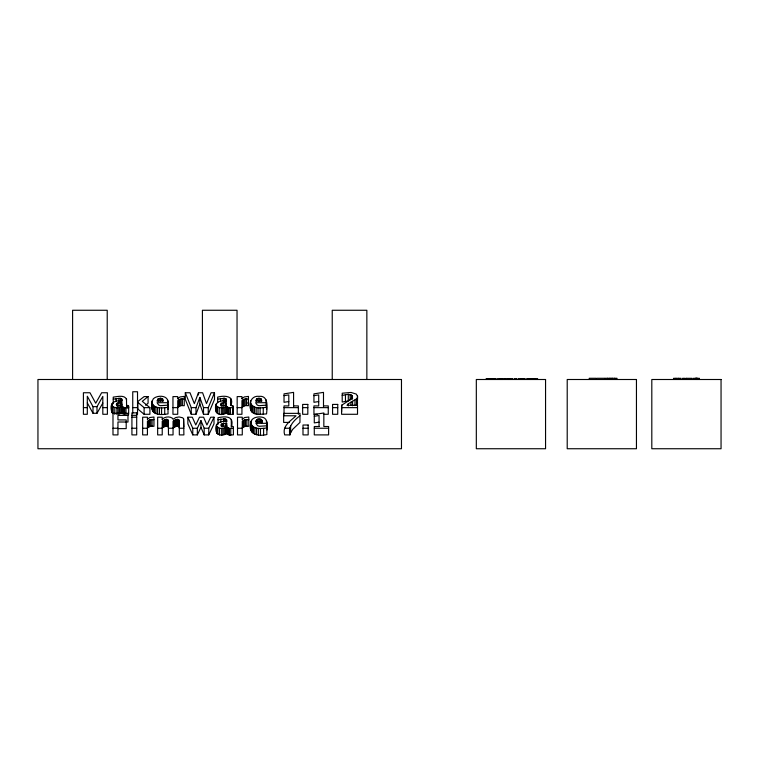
<?xml version="1.0" encoding="UTF-8"?>
<svg xmlns="http://www.w3.org/2000/svg" width="759" height="759" viewBox="0 0 759 759"><rect width="100%" height="100%" fill="white"/><g stroke="black" fill="none" stroke-linecap="round" stroke-linejoin="round"><path stroke-width="1.14" d="M167.919 401.169L168.033 413.911C163.251 414.575 157.502 415.448 153.47 412.109C150.937 408.465 150.984 402.469 153.346 398.75C157.597 394.784 168.451 395.116 168.033 402.706L157.056 402.706L158.688 405.078L160.367 405.676L168.033 405.173M152.028 408.674L152.179 407.46M250.717 400.818L250.736 409.964L252.016 412.109L254.531 413.655L258.022 414.433L266.57 413.911C267.054 408.01 268.876 395.24 259.113 396.34C251.381 395.354 248.364 403.437 250.736 409.964M250.574 408.674L250.717 407.46M250.906 422.649C251.144 417.687 257.282 416.511 261.257 417.042C269.853 417.659 266.333 429.281 266.902 434.518C258.231 436.738 247.311 434.376 250.906 422.649C251.922 429.822 261.722 428.759 266.902 427.877M250.906 429.29L251.495 420.334M283.657 415.771L296.067 415.771C290.697 420.989 281.874 425.808 284.672 434.898L289.957 434.898C287.68 426.596 294.008 420.306 299.966 415.771M289.957 434.898L290.128 427.099M111.696 404.718L113.148 407.004L113.148 413.646L112.057 412.63C108.793 403.409 113.736 400.059 122.019 400.904L121.829 399.139L120.254 398.276L113.243 399.158M111.696 411.359L111.839 403.854M231.011 404.68L231.353 405.657L232.985 405.942L233.089 414.253L229.085 414.442L226.438 413.095L221.334 414.537L219.228 414.31L216.476 412.63C213.213 403.409 218.156 400.059 226.438 400.904L226.248 399.139L224.673 398.276L217.662 399.158M216.116 411.359L216.258 403.854M231.353 425.296L231.685 426.264L233.317 426.549L233.43 434.86L229.427 435.059L226.78 433.702L221.675 435.144L219.569 434.926L216.818 433.247C213.554 424.015 218.497 420.666 226.78 421.511L226.58 419.746L225.015 418.892L218.004 419.765M216.457 431.966L216.6 424.461M357.337 397.744L356.502 398.864L356.502 405.505L357.337 404.386L357.622 396.502L356.332 394.111L351.047 392.45L342.205 393.219L342.205 402.042L348.286 400.942L348.286 394.3L352.28 395.61L352.546 398.845M357.337 404.386L357.47 395.61M352.546 396.634L349.833 400.002L341.588 405.287L341.588 414.281L357.517 414.281L357.517 405.287L346.986 405.287L348.296 403.779L356.502 398.864M256.257 420.401L255.868 421.643L262.216 421.643L261.494 419.518L257.975 418.987L256.257 420.401L256.257 422.621M122.019 405.932L122.019 402.612L117.427 403.067L116.269 404.424L116.943 405.448L118.594 405.866L122.019 404.851M226.438 405.932L226.438 402.612L221.846 403.067L220.689 404.424L221.362 405.448L223.013 405.866L226.438 404.851M226.78 426.539L226.78 423.218L222.188 423.674L221.03 425.031L221.694 426.065L223.345 426.482L226.78 425.467M199.845 404.073L203.516 414.281L208.251 414.281L214.503 399.386L214.503 392.745L211.068 392.745L206.495 403.589L202.596 392.745L198.46 392.745L194.351 403.646L190.006 392.745L185.31 392.745L185.31 399.386L191.259 414.281L195.993 414.281L199.845 404.073L199.845 397.431L195.993 407.64L195.993 414.281M290.128 433.74L292.613 429.423L299.966 422.412L299.966 413.361L283.657 413.361L283.657 422.412L289.302 422.412M208.251 414.281L208.251 407.64L214.503 392.745M197.349 434.898L197.349 428.247L200.955 420.676L204.18 428.247L204.18 434.898L208.753 434.898L214 423.845L214 417.203L210.689 417.203L206.932 424.983L203.602 417.203L199.475 417.203L195.765 424.945L192.293 417.203L187.862 417.203L187.862 423.845L192.777 434.898L197.349 434.898L200.955 427.317L200.955 420.676M208.753 434.898L208.753 428.247L214 417.203M97 413.285L97 406.644L102.816 396.397L102.816 414.281L107.389 414.281L107.389 392.745L101.63 392.745L95.71 403.228L89.979 392.745L83.405 392.745L83.405 414.281L87.304 414.281L87.304 396.245L93.006 406.644L93.006 413.285L97 413.285L102.816 403.038M216.258 410.496L216.704 409.737M158.081 398.911L156.99 401.027L163.337 401.027L162.616 398.911L160.424 398.2L158.081 398.911L158.081 401.122M256.627 398.911L255.536 401.027L261.883 401.027L261.153 398.911L258.961 398.2L256.627 398.911L256.627 401.122M147.426 419.281L149.76 417.535L153.954 417.014L153.954 426.311L150.709 426.188L147.426 427.877M177.729 398.674L180.063 396.929L184.247 396.397L184.247 405.695L181.003 405.581L177.729 407.27M241.941 398.674L244.275 396.929L248.459 396.397L248.459 405.695L245.214 405.581L241.941 407.27M242.273 419.281L244.616 417.535L248.8 417.014L248.8 426.311L245.555 426.188L242.273 427.877M162.227 419.281C164.788 416.634 169.542 416.074 172.511 418.304L173.052 419.281L175.794 417.535L179.048 416.947L182.682 417.782L183.593 418.826L183.896 434.898L179.323 434.898L179.323 421.264L178.801 419.793L177.227 419.31L173.052 421.236L173.052 434.898L168.479 434.898L168.346 420.401L166.373 419.291L162.227 421.236L162.227 434.898L157.654 434.898L157.654 417.203L162.227 417.203L162.227 419.414M341.588 411.928L341.844 405.069M162.227 427.877L166.373 425.941L167.948 426.425L168.479 427.905M173.052 427.877L177.227 425.951L178.801 426.435L179.323 427.905M153.954 419.67L150.709 419.547L147.426 421.236L147.426 434.898L142.654 434.898L142.654 417.203L147.426 417.203L147.426 419.414M184.247 399.054L181.003 398.94L177.729 400.629L177.729 414.281L172.957 414.281L172.957 396.596L177.729 396.596L177.729 398.807M248.459 399.054L245.214 398.94L241.941 400.629L241.941 414.281L237.169 414.281L237.169 396.596L241.941 396.596L241.941 398.807M248.8 419.67L245.555 419.547L242.273 421.236L242.273 434.898L237.51 434.898L237.51 417.203L242.273 417.203L242.273 419.414M145.595 405.259L148.081 403.238L148.081 396.596L142.275 401.321L149.903 407.64L149.903 414.281L144.106 414.281L137.521 408.759M113.148 407.004L116.914 407.896L122.227 406.454L124.666 407.801L128.669 407.611L128.565 405.942L126.933 405.657L126.592 404.68M123.594 407.536L123.594 414.177L122.227 413.095L120.804 413.721L120.804 407.08M216.116 404.718L216.476 405.989L219.228 407.668L222.672 407.801L226.438 406.454L229.085 407.801L233.089 407.611M216.457 425.325L216.818 426.605L219.569 428.285L223.013 428.418L226.78 427.061L229.427 428.418L233.43 428.218M342.205 395.401L348.286 394.3M266.57 405.173L258.904 405.676L257.225 405.078L255.603 402.706L266.57 402.706M266.902 425.79L259.246 426.283L257.567 425.695L255.935 423.323L266.902 423.323M284.027 395.657L288.799 394.908L288.799 405.951L284.027 405.904L284.027 414.281M313.941 395.657L318.714 394.908L318.714 405.951L313.941 405.904L313.941 414.281L317.253 414.281M288.799 401.549L284.027 402.298L284.027 393.864L293.581 392.375L293.581 406.909M318.714 401.549L313.941 402.298L313.941 393.864L323.495 392.375L323.495 406.909M314.283 416.264L319.055 415.524L319.055 426.558M319.055 422.165L314.283 422.905L314.283 414.471L323.837 412.981L323.837 426.511L328.609 426.511L328.609 434.898L314.283 434.898L314.283 426.511L319.055 426.511M152.028 402.033C153.043 409.215 162.843 408.152 168.033 407.27M250.736 403.323C253.316 409.224 261.438 407.981 266.57 407.27M232.349 412.621L232.985 412.583L232.985 405.942M597.153 378.286L604.638 378.286M685.87 378.324L692.123 378.324L692.123 379.5M497.42 378.694L504.868 378.694L504.868 379.5M505.693 378.694L512.771 378.694L512.771 379.5M148.081 396.596L144.125 396.596L137.521 401.748L137.521 391.748L132.749 391.748L132.749 413.181M149.903 407.64L144.106 407.64L137.521 402.118L137.521 414.281M293.581 405.904L298.353 405.904L298.353 414.281M323.495 405.904L328.267 405.904L328.267 414.281L323.856 414.281M93.006 406.644L97 406.644M83.405 407.64L87.304 407.64M102.816 407.64L107.389 407.64M132.749 407.64L137.521 407.64M172.957 407.64L177.729 407.64M185.31 392.745L191.259 407.64L195.993 407.64M199.845 397.431L203.516 407.64L208.251 407.64M237.169 407.64L241.941 407.64M284.027 407.64L298.353 407.64M302.651 407.64L307.822 407.64M313.941 407.64L328.267 407.64M332.565 407.64L337.736 407.64M341.588 407.64L357.517 407.64M127.977 415.401L117.949 415.401L117.949 419.926L126.193 419.926L126.193 428.626L117.949 428.626M131.924 415.344L136.696 415.344M131.924 417.203L136.696 417.203M112.987 428.247L117.949 428.247M131.924 428.247L136.696 428.247M142.654 428.247L147.426 428.247M157.654 428.247L162.227 428.247M168.479 428.247L173.052 428.247M179.323 428.247L183.896 428.247M187.862 417.203L192.777 428.247L197.349 428.247M204.18 428.247L208.753 428.247M237.51 428.247L242.273 428.247M284.672 428.247L289.957 428.247M302.993 428.247L308.163 428.247M314.283 428.247L328.609 428.247M247.576 402.982L248.459 403.038M231.011 405.325C234.503 395.382 223.971 395.42 217.662 397.109L217.662 402.64M87.304 402.896L93.006 413.285M357.043 401.454L357.622 403.143M231.248 419.594L231.353 427.042C234.607 415.96 225.84 416.036 218.004 417.716L218.004 424.357M126.592 399.794C125.178 394.424 117.199 396.682 113.243 397.109L113.243 403.75M200.955 427.317L204.18 434.898M266.57 409.348L266.124 399.841M183.896 426.938L183.593 418.826M168.346 420.401L168.479 421.264M126.487 405.629L126.592 406.435M266.902 429.964L266.798 421.776M168.033 409.348L167.578 399.841M232.985 412.583L233.089 414.253M699.428 379.5L699.428 378.324L693.432 378.324L693.432 379.5M697.189 378.324L697.246 379.5M697.047 378.324L697.047 379.5M696.809 378.324L696.809 379.5M696.487 378.324L696.487 379.5M696.136 378.324L696.136 379.5M695.851 378.324L695.851 379.5M695.605 378.324L695.605 379.5M686.041 378.324L686.041 379.5M684.751 379.5L684.751 378.324L682.578 378.324L682.578 379.5M681.041 379.5L681.041 378.324L673.556 378.324L673.556 379.5M678.612 378.324L678.612 379.5M675.965 378.324L675.965 379.5M616.982 379.5L616.982 378.286L605.113 378.286L605.113 379.5M614.581 378.286L614.581 379.5M612.361 378.286L612.361 379.5M611.042 378.286L611.042 379.5M609.762 378.286L609.762 379.5M607.532 378.286L607.532 379.5M596.356 379.5L596.356 378.286L589.231 378.286L589.231 379.5M537.59 379.5L537.59 378.694L526.68 378.694L526.68 379.5M535.123 378.694L535.123 379.5M534.953 378.694L534.953 379.5M534.678 378.694L534.678 379.5M534.336 378.694L534.336 379.5M533.947 378.694L533.947 379.5M533.634 378.694L533.634 379.5M533.368 378.694L533.368 379.5M533.16 378.694L533.16 379.5M530.854 378.694L530.902 379.5M530.124 378.694L530.124 379.5M529.735 378.694L529.735 379.5M529.421 378.694L529.421 379.5M529.156 378.694L529.156 379.5M528.985 378.694L528.985 379.5M525.171 379.5L525.171 378.694L518.369 378.694L518.369 379.5M522.866 378.694L522.866 379.5M522.704 378.694L522.704 379.5M522.42 378.694L522.42 379.5M522.107 378.694L522.107 379.5M521.699 378.694L521.699 379.5M521.338 378.694L521.338 379.5M521.072 378.694L521.072 379.5M520.845 378.694L520.845 379.5M516.822 379.5L516.822 378.694L514.355 378.694L514.355 379.5M510.465 378.694L510.465 379.5M510.276 378.694L510.219 379.5M509.972 378.694L509.982 379.5M509.612 378.694L509.631 379.5M509.166 378.694L509.194 379.5M508.445 378.694L508.454 379.5M504.726 378.694L504.726 379.5M502.363 378.694L502.363 379.5M502.297 378.694L502.297 379.5M501.974 378.694L501.87 379.5M501.614 378.694L501.614 379.5M501.158 378.694L501.158 379.5M500.627 378.694L500.665 379.5M500.247 378.694L500.219 379.5M499.934 378.694L499.934 379.5M499.925 378.694L499.925 379.5M496.149 379.5L496.149 378.694L486.168 378.694L486.168 379.5M493.9 378.694L493.9 379.5M492.544 378.694L492.544 379.5M492.174 378.694L492.174 379.5M491.158 378.694L491.158 379.5M490.134 378.694L490.134 379.5M489.773 378.694L489.773 379.5M488.407 378.694L488.407 379.5M366.853 379.5L366.853 310.26L332.233 310.26L332.233 379.5M354.975 400.021L354.975 405.553M352.593 401.34L352.593 405.771M352.28 395.61L352.28 398.93M351.483 394.879L351.483 399.31M350.981 402.147L350.981 405.467M350.155 394.443L350.155 399.974M348.296 403.779L348.296 405.989M345.459 394.576L345.459 401.217M290.621 425.808L290.621 432.45M266.456 401.169L266.456 407.811M266.456 420.458L266.456 422.668M263.601 428.351L263.601 434.992M263.259 407.735L263.259 414.376M262.035 420.401L262.035 422.621M261.494 419.518L261.494 422.839M261.153 398.911L261.153 401.122M260.574 418.987L260.574 422.308M260.46 428.503L260.46 435.144M260.242 398.38L260.242 400.591M260.128 407.896L260.128 414.537M259.303 418.816L259.303 422.137M258.961 398.2L258.961 401.52M258.364 428.408L258.364 435.049M258.022 407.792L258.022 414.433M257.975 418.987L257.975 422.308M257.643 398.38L257.643 400.591M256.959 419.518L256.959 422.839M256.504 428.114L256.504 434.755M256.163 407.498L256.163 414.139M254.872 427.621L254.872 434.262M254.531 407.014L254.531 413.655M253.468 426.938L253.468 433.579M253.136 406.321L253.136 412.962M252.349 426.074L252.349 432.715M252.016 405.467L252.016 412.109M251.552 425.078L251.552 431.719M251.21 404.471L251.21 411.112M251.058 421.425L251.068 430.571M246.912 419.433L246.912 426.074M246.58 398.826L246.58 405.467M245.555 419.547L245.555 426.188M245.214 398.94L245.214 405.581M244.332 419.888L244.332 426.53M243.99 399.272L243.99 405.923M243.241 420.448L243.241 427.089M242.899 399.841L242.899 406.482M237.036 379.5L237.036 310.26L202.416 310.26L202.416 379.5M230.907 398.987L230.907 405.629L230.584 398.285M230.755 428.503L230.755 435.144M230.423 407.896L230.423 414.537M229.427 428.418L229.427 435.059M229.085 407.801L229.085 414.442M228.345 428.142L228.345 434.784M228.013 407.536L228.013 414.177M227.539 427.697L227.539 434.338M227.197 407.08L227.197 413.721M226.988 427.061L226.988 433.702M226.78 427.061L226.78 433.702M226.647 406.454L226.647 413.095M226.58 419.746L226.58 421.966M226.438 406.454L226.438 413.095M226.248 399.139L226.248 401.35M225.992 419.215L225.992 421.425M225.651 398.598L225.651 400.818M225.651 423.218L225.651 426.539M225.565 427.697L225.565 434.338M225.309 402.612L225.309 405.932M225.224 407.08L225.224 413.721M225.015 418.892L225.015 421.103M224.673 398.276L224.673 401.596M224.313 428.142L224.313 434.784M223.971 407.536L223.971 414.177M223.639 418.778L223.639 422.099M223.63 423.332L223.63 426.653M223.298 398.171L223.298 401.492M223.288 402.725L223.288 406.046M223.013 428.418L223.013 435.059M222.672 407.801L222.672 414.442M222.188 423.674L222.188 426.994M221.846 403.067L221.846 406.388M221.675 428.503L221.675 435.144M221.334 407.896L221.334 414.537M221.315 424.243L221.315 426.454M220.983 403.627L220.983 405.847M220.831 419.025L220.831 422.346M220.499 398.418L220.499 401.739M219.569 428.285L219.569 434.926M219.228 407.668L219.228 414.31M217.899 427.621L217.899 434.262M217.567 407.004L217.567 413.646M216.818 426.605L216.818 433.247M216.476 405.989L216.476 412.63M203.516 407.64L203.516 414.281M198.46 392.745L198.46 394.965M192.777 428.247L192.777 434.898M191.259 407.64L191.259 414.281M182.369 398.826L182.369 405.467M181.003 398.94L181.003 405.581M179.779 399.272L179.779 405.923M179.19 420.41L179.19 427.051M178.801 419.793L178.801 426.435M178.688 399.841L178.688 406.482M178.147 419.423L178.147 426.074M177.227 419.31L177.227 425.951M176.164 419.423L176.164 426.065M175.111 419.784L175.111 426.425M174.077 420.391L174.077 427.032M167.948 419.784L167.948 426.425M167.293 419.414L167.293 426.065M166.373 419.291L166.373 425.941M165.32 419.414L165.32 426.055M164.722 407.735L164.722 414.376M164.276 419.784L164.276 426.425M163.251 420.391L163.251 427.032M162.616 398.911L162.616 401.122M161.705 398.38L161.705 400.591M161.582 407.896L161.582 414.537M160.424 398.2L160.424 401.52M159.485 407.792L159.485 414.433M159.096 398.38L159.096 400.591M157.625 407.498L157.625 414.139M155.993 407.014L155.993 413.655M154.589 406.321L154.589 412.962M153.47 405.467L153.47 412.109M152.673 404.471L152.673 411.112M152.179 400.818L152.189 409.964M152.066 419.433L152.066 426.074M150.709 419.547L150.709 426.188M149.476 419.888L149.476 426.53M148.385 420.448L148.385 427.089M144.106 407.64L144.106 414.281M137.825 402.118L137.825 408.759M128.669 407.611L128.669 414.253M128.565 405.942L128.565 408.152M127.929 405.98L127.929 408.2M126.487 398.987L126.592 406.9M126.003 407.896L126.003 414.537M124.666 407.801L124.666 414.442M122.778 407.08L122.778 413.721M122.227 406.454L122.227 413.095M122.019 406.454L122.019 413.095M121.829 399.139L121.829 401.35M121.231 398.598L121.231 400.818M120.89 402.612L120.89 405.932M120.254 398.276L120.254 401.596M119.552 407.536L119.552 414.177M118.878 398.171L118.878 401.492M118.869 402.725L118.869 406.046M118.252 407.801L118.252 414.442M117.427 403.067L117.427 406.388M116.914 407.896L116.914 414.537M116.563 403.627L116.563 405.847M116.08 398.418L116.08 401.739M114.808 407.668L114.808 414.31M112.057 405.989L112.057 412.63M107.218 379.5L107.218 310.26L72.598 310.26L72.598 379.5M401.473 379.5L37.95 379.5L37.95 448.74L401.473 448.74L401.473 379.5M545.56 379.5L476.32 379.5L476.32 448.74L545.56 448.74L545.56 379.5M636.45 379.5L567.21 379.5L567.21 448.74L636.45 448.74L636.45 379.5M721.05 379.5L651.81 379.5L651.81 448.74L721.05 448.74L721.05 379.5M307.822 404.414L302.651 404.414L302.651 414.281L307.822 414.281L307.822 404.414M337.736 404.414L332.565 404.414L332.565 414.281L337.736 414.281L337.736 404.414M136.696 412.858L131.924 412.858L131.924 434.898L136.696 434.898L136.696 412.858M127.977 413.361L112.987 413.361L112.987 434.898L117.949 434.898L117.949 421.985L127.977 422.042L127.977 413.361M308.163 425.021L302.993 425.021L302.993 434.898L308.163 434.898L308.163 425.021M508.786 379.5L508.786 378.694L508.767 379.5"/></g></svg>
